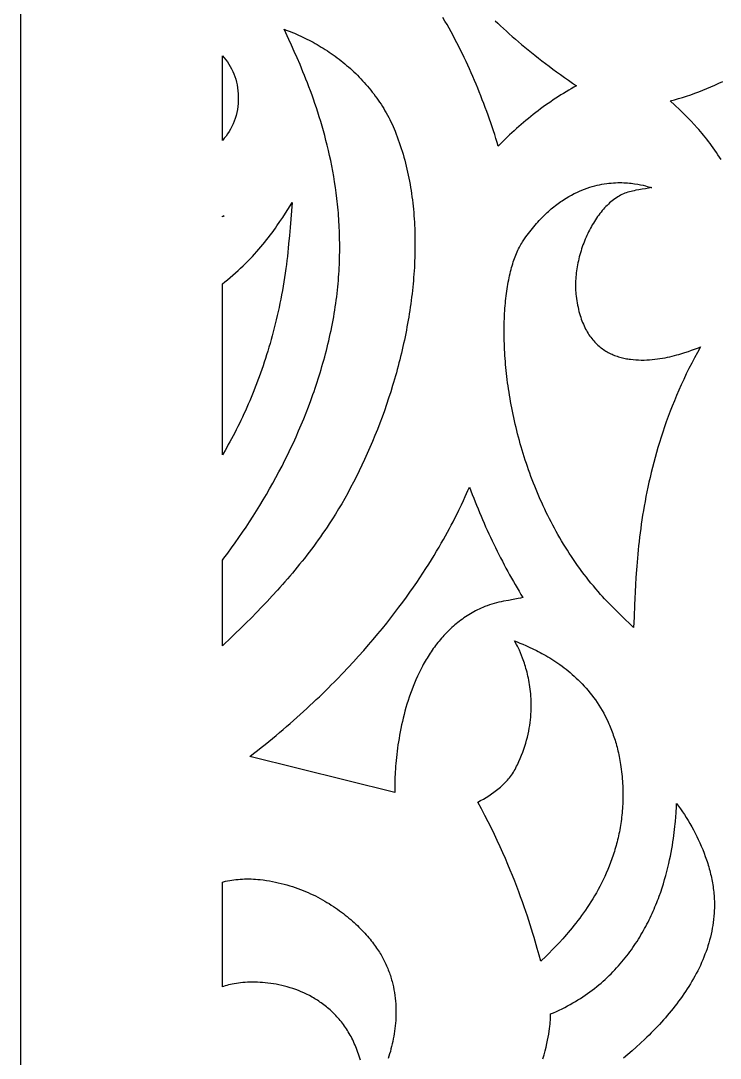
# Model space of a CAD drawing. Extents: x -750 to 750, y -1000 to 1000.
# Drawn here: x -750 to -611.3, y -590.3 to -384.6 of the extents above; entities that cross this region are included whole.
import ezdxf

# ---------------------------------------------------------------- set-up
doc = ezdxf.new("R2010")
doc.units = 0
doc.layers.add('LAYER_1', color=18, linetype='CONTINUOUS')

msp = doc.modelspace()

# ---------------------------------------------------------------- linework, layer by layer
at = {"layer": 'LAYER_1'}
msp.add_lwpolyline([(-475.66, 274.46), (-477.41, 255.17, -0.426497), (-483.05, 250.67, 1), (-489.05, 205.44, -0.214305), (-485.57, 203.28, -0.489736), (-510.5, 127.16, 0.182251), (-474.88, 69.45, -0.070235), (-473.9, 68.45, -0.552147), (-511.5, -26.78), (-511.5, -1000), (-750, -1000), (-750, 1000)], format="xyb", dxfattribs=at)
for points in [[(-655.94, -384.6), (-655.4, -385.11), (-654.85, -385.63), (-654.29, -386.15), (-653.72, -386.68), (-653.13, -387.2), (-652.54, -387.73), (-651.93, -388.25), (-651.32, -388.78), (-650.69, -389.31), (-650.05, -389.84), (-649.4, -390.38), (-648.74, -390.91), (-648.06, -391.45), (-647.37, -391.99), (-646.67, -392.53), (-645.96, -393.08), (-645.24, -393.62), (-644.5, -394.17), (-643.75, -394.72), (-642.98, -395.28), (-642.21, -395.83), (-641.42, -396.39), (-640.61, -396.95), (-639.8, -397.51), (-640.32, -397.8), (-640.84, -398.09), (-641.36, -398.39), (-641.87, -398.7), (-642.39, -399.01), (-642.9, -399.32), (-643.41, -399.65), (-643.92, -399.98), (-644.42, -400.31), (-644.93, -400.65), (-645.43, -401), (-645.93, -401.35), (-646.43, -401.7), (-646.92, -402.07), (-647.41, -402.43), (-647.9, -402.81), (-648.39, -403.18), (-648.87, -403.57), (-649.35, -403.96), (-649.83, -404.35), (-650.3, -404.75), (-650.77, -405.15), (-651.24, -405.56), (-651.71, -405.98), (-652.17, -406.4), (-652.63, -406.82), (-653.09, -407.25), (-653.54, -407.69), (-653.99, -408.12), (-654.43, -408.57), (-654.88, -409.02), (-655.31, -409.47), (-655.55, -408.71), (-655.79, -407.94), (-656.03, -407.18), (-656.28, -406.41), (-656.54, -405.64), (-656.8, -404.87), (-657.07, -404.1), (-657.34, -403.33), (-657.61, -402.56), (-657.9, -401.79), (-658.18, -401.02), (-658.48, -400.25), (-658.77, -399.49), (-659.08, -398.72), (-659.39, -397.95), (-659.7, -397.19), (-660.02, -396.43), (-660.35, -395.67), (-660.68, -394.91), (-661.01, -394.15), (-661.35, -393.4), (-661.7, -392.65), (-662.05, -391.9), (-662.41, -391.16), (-662.78, -390.42), (-663.15, -389.68), (-663.52, -388.95), (-663.9, -388.22), (-664.29, -387.5), (-664.68, -386.78), (-665.08, -386.07), (-665.48, -385.36), (-665.89, -384.66), (-666.3, -383.96)], [(-611.14, -412.13), (-611.45, -411.65), (-611.76, -411.17), (-612.07, -410.7), (-612.39, -410.24), (-612.7, -409.8), (-613.02, -409.36), (-613.33, -408.93), (-613.65, -408.51), (-613.97, -408.1), (-614.29, -407.7), (-614.6, -407.31), (-614.92, -406.93), (-615.23, -406.56), (-615.55, -406.19), (-615.86, -405.84), (-616.47, -405.16), (-617.08, -404.51), (-617.67, -403.9), (-618.24, -403.32), (-618.8, -402.77), (-619.33, -402.26), (-620.33, -401.32), (-621.21, -400.5), (-620.4, -400.28), (-619.59, -400.04), (-618.78, -399.8), (-617.97, -399.54), (-617.17, -399.26), (-616.37, -398.98), (-615.57, -398.68), (-614.77, -398.37), (-613.97, -398.04), (-613.18, -397.71), (-612.39, -397.36), (-611.6, -397), (-610.82, -396.63)], [(-646.49, -590.42), (-646.37, -590.01), (-646.25, -589.62), (-646.04, -588.84), (-645.85, -588.11), (-645.68, -587.41), (-645.54, -586.74), (-645.41, -586.11), (-645.31, -585.52), (-645.22, -584.97), (-645.15, -584.45), (-645.09, -583.98), (-645.04, -583.54), (-645.01, -583.14), (-644.98, -582.79), (-644.97, -582.47), (-644.96, -582.2), (-644.95, -581.78), (-644.96, -581.53), (-644.38, -581.28), (-643.8, -581.03), (-643.24, -580.76), (-642.68, -580.49), (-642.13, -580.22), (-641.59, -579.94), (-641.06, -579.65), (-640.54, -579.35), (-640.03, -579.05), (-639.53, -578.75), (-639.03, -578.44), (-638.54, -578.12), (-638.07, -577.8), (-637.6, -577.47), (-637.14, -577.14), (-636.68, -576.8), (-636.24, -576.46), (-635.8, -576.11), (-635.37, -575.76), (-634.95, -575.4), (-634.54, -575.04), (-634.13, -574.67), (-633.73, -574.3), (-633.34, -573.93), (-632.96, -573.56), (-632.59, -573.17), (-632.22, -572.79), (-631.86, -572.4), (-631.5, -572.01), (-631.16, -571.62), (-630.82, -571.22), (-630.49, -570.82), (-630.16, -570.42), (-629.84, -570.02), (-629.53, -569.61), (-629.23, -569.2), (-628.93, -568.79), (-628.64, -568.38), (-628.35, -567.96), (-628.08, -567.54), (-627.8, -567.13), (-627.54, -566.71), (-627.28, -566.28), (-627.02, -565.86), (-626.78, -565.44), (-626.54, -565.01), (-626.3, -564.59), (-626.07, -564.16), (-625.85, -563.73), (-625.63, -563.31), (-625.41, -562.88), (-625.21, -562.45), (-625.01, -562.02), (-624.81, -561.6), (-624.62, -561.17), (-624.43, -560.74), (-624.25, -560.32), (-624.08, -559.89), (-623.91, -559.46), (-623.74, -559.04), (-623.58, -558.62), (-623.42, -558.2), (-623.12, -557.36), (-622.84, -556.52), (-622.58, -555.7), (-622.34, -554.88), (-622.11, -554.08), (-621.9, -553.28), (-621.7, -552.49), (-621.51, -551.72), (-621.35, -550.97), (-621.19, -550.22), (-621.05, -549.5), (-620.92, -548.79), (-620.8, -548.1), (-620.69, -547.42), (-620.59, -546.77), (-620.5, -546.14), (-620.43, -545.54), (-620.36, -544.95), (-620.3, -544.39), (-620.24, -543.86), (-620.19, -543.35), (-620.12, -542.43), (-620.06, -541.62), (-619.99, -540.4), (-619.97, -540.01), (-619.96, -539.87), (-619.95, -539.77), (-619.56, -540.31), (-619.17, -540.86), (-618.79, -541.43), (-618.41, -542), (-618.04, -542.59), (-617.68, -543.19), (-617.32, -543.79), (-616.97, -544.41), (-616.63, -545.03), (-616.3, -545.67), (-615.97, -546.31), (-615.66, -546.96), (-615.36, -547.61), (-615.07, -548.27), (-614.79, -548.94), (-614.52, -549.62), (-614.27, -550.3), (-614.03, -550.99), (-613.91, -551.33), (-613.8, -551.68), (-613.69, -552.03), (-613.59, -552.38), (-613.49, -552.73), (-613.4, -553.08), (-613.31, -553.43), (-613.22, -553.78), (-613.14, -554.13), (-613.06, -554.49), (-612.98, -554.84), (-612.91, -555.2), (-612.85, -555.56), (-612.79, -555.91), (-612.73, -556.27), (-612.68, -556.63), (-612.64, -556.99), (-612.6, -557.35), (-612.56, -557.71), (-612.53, -558.07), (-612.5, -558.43), (-612.48, -558.79), (-612.47, -559.15), (-612.46, -559.51), (-612.45, -559.87), (-612.46, -560.23), (-612.46, -560.59), (-612.48, -560.95), (-612.51, -561.56), (-612.56, -562.17), (-612.62, -562.77), (-612.69, -563.37), (-612.78, -563.96), (-612.88, -564.55), (-612.99, -565.14), (-613.12, -565.73), (-613.26, -566.31), (-613.41, -566.88), (-613.57, -567.45), (-613.74, -568.02), (-613.93, -568.59), (-614.12, -569.15), (-614.33, -569.7), (-614.54, -570.26), (-614.77, -570.81), (-615.01, -571.35), (-615.25, -571.89), (-615.51, -572.43), (-615.77, -572.96), (-616.05, -573.49), (-616.33, -574.01), (-616.62, -574.53), (-616.92, -575.05), (-617.22, -575.56), (-617.54, -576.07), (-617.86, -576.57), (-618.18, -577.07), (-618.52, -577.56), (-618.86, -578.05), (-619.21, -578.54), (-619.56, -579.02), (-619.92, -579.5), (-620.29, -579.97), (-620.66, -580.44), (-621.03, -580.91), (-621.42, -581.37), (-621.8, -581.82), (-622.19, -582.27), (-622.58, -582.72), (-622.98, -583.16), (-623.38, -583.6), (-623.78, -584.03), (-624.19, -584.46), (-624.6, -584.88), (-625.01, -585.3), (-625.43, -585.72), (-625.84, -586.13), (-626.26, -586.53), (-627.1, -587.33), (-627.95, -588.1), (-628.8, -588.86), (-629.64, -589.6), (-630.49, -590.32)], [(-682.65, -590.68), (-682.76, -590.29), (-682.88, -589.9), (-683.01, -589.52), (-683.14, -589.15), (-683.27, -588.78), (-683.41, -588.41), (-683.55, -588.05), (-683.7, -587.7), (-683.86, -587.36), (-684.01, -587.02), (-684.18, -586.68), (-684.34, -586.35), (-684.51, -586.03), (-684.69, -585.72), (-684.87, -585.4), (-685.05, -585.1), (-685.24, -584.8), (-685.43, -584.5), (-685.62, -584.22), (-685.82, -583.93), (-686.02, -583.65), (-686.22, -583.38), (-686.43, -583.11), (-686.64, -582.85), (-686.86, -582.59), (-687.08, -582.34), (-687.3, -582.1), (-687.52, -581.86), (-687.75, -581.62), (-687.98, -581.39), (-688.21, -581.16), (-688.45, -580.94), (-688.68, -580.72), (-688.92, -580.51), (-689.17, -580.31), (-689.41, -580.1), (-689.66, -579.91), (-689.91, -579.72), (-690.16, -579.53), (-690.41, -579.35), (-690.67, -579.17), (-690.92, -578.99), (-691.18, -578.82), (-691.44, -578.66), (-691.7, -578.5), (-691.97, -578.34), (-692.23, -578.19), (-692.77, -577.9), (-693.31, -577.63), (-693.85, -577.37), (-694.39, -577.13), (-694.94, -576.91), (-695.49, -576.7), (-696.05, -576.51), (-696.6, -576.33), (-697.15, -576.16), (-697.71, -576.01), (-698.26, -575.88), (-698.81, -575.76), (-699.36, -575.65), (-699.9, -575.55), (-700.44, -575.47), (-700.98, -575.4), (-701.51, -575.34), (-702.04, -575.29), (-702.55, -575.26), (-703.07, -575.24), (-703.57, -575.22), (-704.07, -575.22), (-704.55, -575.23), (-705.03, -575.24), (-705.5, -575.27), (-705.96, -575.31), (-706.4, -575.35), (-706.83, -575.4), (-707.25, -575.46), (-707.66, -575.53), (-708.05, -575.61), (-708.43, -575.69), (-708.79, -575.78), (-709.14, -575.88), (-709.47, -575.98), (-709.78, -576.09), (-710, -576.18), (-710, -555.37), (-709.78, -555.31), (-709.38, -555.22), (-708.98, -555.14), (-708.57, -555.06), (-708.16, -554.99), (-707.75, -554.93), (-707.33, -554.88), (-706.91, -554.84), (-706.49, -554.8), (-706.06, -554.77), (-705.63, -554.76), (-705.19, -554.75), (-704.76, -554.75), (-704.32, -554.76), (-703.87, -554.78), (-703.43, -554.8), (-702.98, -554.84), (-702.52, -554.89), (-701.91, -554.96), (-701.3, -555.05), (-700.7, -555.15), (-700.1, -555.26), (-699.51, -555.37), (-698.93, -555.5), (-698.36, -555.64), (-697.79, -555.78), (-697.23, -555.94), (-696.68, -556.1), (-696.13, -556.27), (-695.6, -556.45), (-695.07, -556.64), (-694.54, -556.83), (-694.03, -557.03), (-693.52, -557.24), (-693.02, -557.46), (-692.53, -557.68), (-692.04, -557.91), (-691.56, -558.14), (-691.09, -558.38), (-690.63, -558.63), (-690.17, -558.88), (-689.72, -559.14), (-689.28, -559.4), (-688.85, -559.66), (-688.42, -559.93), (-688, -560.21), (-687.59, -560.48), (-687.19, -560.76), (-686.79, -561.05), (-686.4, -561.34), (-686.02, -561.62), (-685.65, -561.92), (-685.28, -562.21), (-684.93, -562.51), (-684.58, -562.81), (-684.24, -563.11), (-683.9, -563.41), (-683.58, -563.71), (-683.26, -564.01), (-682.95, -564.31), (-682.64, -564.62), (-682.35, -564.92), (-682.06, -565.22), (-681.78, -565.52), (-681.51, -565.83), (-681.25, -566.13), (-681, -566.42), (-680.75, -566.72), (-680.51, -567.02), (-680.28, -567.31), (-680.06, -567.6), (-679.84, -567.89), (-679.64, -568.17), (-679.44, -568.46), (-679.25, -568.73), (-679.06, -569.01), (-678.89, -569.28), (-678.72, -569.55), (-678.57, -569.81), (-678.42, -570.07), (-678.28, -570.32), (-678.14, -570.57), (-678, -570.85), (-677.86, -571.12), (-677.73, -571.4), (-677.6, -571.68), (-677.47, -571.96), (-677.35, -572.24), (-677.23, -572.53), (-677.12, -572.81), (-677.01, -573.09), (-676.91, -573.37), (-676.81, -573.65), (-676.72, -573.93), (-676.63, -574.21), (-676.54, -574.49), (-676.46, -574.77), (-676.38, -575.06), (-676.24, -575.62), (-676.11, -576.18), (-676, -576.74), (-675.9, -577.3), (-675.82, -577.86), (-675.75, -578.42), (-675.69, -578.97), (-675.65, -579.53), (-675.62, -580.08), (-675.61, -580.63), (-675.6, -581.18), (-675.61, -581.72), (-675.63, -582.26), (-675.66, -582.8), (-675.7, -583.34), (-675.75, -583.87), (-675.81, -584.4), (-675.88, -584.92), (-675.96, -585.44), (-676.04, -585.96), (-676.14, -586.47), (-676.24, -586.97), (-676.35, -587.47), (-676.47, -587.97), (-676.59, -588.46), (-676.72, -588.94), (-676.86, -589.42), (-677, -589.89), (-677.15, -590.35)]]:
    msp.add_lwpolyline(points, dxfattribs=at)
for points in [[(-697.38, -386.45), (-696.97, -386.6), (-696.56, -386.76), (-696.14, -386.92), (-695.73, -387.09), (-695.32, -387.27), (-694.9, -387.45), (-694.49, -387.63), (-694.08, -387.83), (-693.67, -388.02), (-693.25, -388.23), (-692.84, -388.44), (-692.44, -388.65), (-692.03, -388.87), (-691.62, -389.1), (-691.22, -389.33), (-690.81, -389.57), (-690.41, -389.81), (-690.01, -390.06), (-689.61, -390.31), (-689.21, -390.57), (-688.82, -390.83), (-688.43, -391.1), (-688.04, -391.37), (-687.65, -391.65), (-687.26, -391.94), (-686.88, -392.23), (-686.5, -392.53), (-686.13, -392.83), (-685.75, -393.13), (-685.38, -393.44), (-685.02, -393.76), (-684.65, -394.08), (-684.29, -394.41), (-683.94, -394.74), (-683.58, -395.08), (-683.24, -395.42), (-682.89, -395.77), (-682.55, -396.12), (-682.22, -396.48), (-681.89, -396.84), (-681.56, -397.21), (-681.24, -397.58), (-680.92, -397.96), (-680.61, -398.34), (-680.3, -398.73), (-680, -399.12), (-679.7, -399.52), (-679.41, -399.92), (-679.12, -400.32), (-678.84, -400.73), (-678.57, -401.15), (-678.3, -401.57), (-678.04, -402), (-677.78, -402.43), (-677.53, -402.86), (-677.29, -403.3), (-677.05, -403.75), (-676.82, -404.19), (-676.6, -404.65), (-676.38, -405.11), (-676.18, -405.57), (-675.97, -406.04), (-675.78, -406.51), (-675.56, -407.07), (-675.34, -407.63), (-675.14, -408.19), (-674.94, -408.76), (-674.74, -409.33), (-674.56, -409.91), (-674.38, -410.48), (-674.2, -411.07), (-674.03, -411.65), (-673.87, -412.24), (-673.72, -412.83), (-673.57, -413.42), (-673.43, -414.02), (-673.29, -414.61), (-673.16, -415.22), (-673.04, -415.82), (-672.92, -416.43), (-672.81, -417.04), (-672.71, -417.65), (-672.61, -418.26), (-672.52, -418.88), (-672.43, -419.49), (-672.35, -420.12), (-672.28, -420.74), (-672.21, -421.36), (-672.15, -421.99), (-672.09, -422.62), (-672.04, -423.25), (-671.99, -423.88), (-671.95, -424.51), (-671.92, -425.15), (-671.89, -425.79), (-671.87, -426.42), (-671.85, -427.06), (-671.84, -427.7), (-671.83, -428.35), (-671.83, -428.99), (-671.83, -429.64), (-671.84, -430.28), (-671.86, -430.93), (-671.87, -431.58), (-671.9, -432.23), (-671.93, -432.88), (-671.96, -433.53), (-672, -434.18), (-672.05, -434.83), (-672.1, -435.48), (-672.15, -436.14), (-672.21, -436.79), (-672.28, -437.44), (-672.35, -438.1), (-672.42, -438.75), (-672.5, -439.41), (-672.58, -440.06), (-672.67, -440.72), (-672.77, -441.37), (-672.86, -442.03), (-672.96, -442.68), (-673.07, -443.34), (-673.18, -443.99), (-673.3, -444.65), (-673.42, -445.3), (-673.54, -445.96), (-673.67, -446.61), (-673.8, -447.26), (-673.94, -447.91), (-674.08, -448.56), (-674.22, -449.21), (-674.37, -449.86), (-674.52, -450.51), (-674.68, -451.16), (-674.84, -451.81), (-675.01, -452.45), (-675.17, -453.1), (-675.35, -453.74), (-675.52, -454.38), (-675.7, -455.02), (-675.89, -455.66), (-676.07, -456.3), (-676.26, -456.93), (-676.65, -458.2), (-677.06, -459.46), (-677.48, -460.71), (-677.91, -461.96), (-678.36, -463.2), (-678.82, -464.42), (-679.29, -465.64), (-679.77, -466.85), (-680.26, -468.04), (-680.77, -469.23), (-681.29, -470.4), (-681.81, -471.57), (-682.35, -472.72), (-682.9, -473.85), (-683.45, -474.97), (-684.02, -476.08), (-684.6, -477.17), (-685.18, -478.25), (-685.77, -479.31), (-686.37, -480.36), (-686.98, -481.39), (-687.6, -482.4), (-688.22, -483.39), (-688.85, -484.37), (-689.27, -485.01), (-689.7, -485.65), (-690.14, -486.28), (-690.57, -486.91), (-691.02, -487.54), (-691.46, -488.16), (-691.91, -488.77), (-692.37, -489.38), (-692.83, -489.99), (-693.29, -490.59), (-693.76, -491.19), (-694.23, -491.78), (-694.7, -492.37), (-695.18, -492.96), (-695.66, -493.54), (-696.14, -494.12), (-696.63, -494.7), (-697.12, -495.27), (-697.61, -495.84), (-698.11, -496.4), (-698.61, -496.97), (-699.11, -497.53), (-700.13, -498.64), (-701.15, -499.73), (-702.19, -500.82), (-703.23, -501.9), (-704.28, -502.96), (-705.34, -504.02), (-706.41, -505.07), (-707.48, -506.12), (-708.56, -507.16), (-709.65, -508.19), (-710, -508.52), (-710, -491.52), (-709.71, -491.14), (-708.96, -490.14), (-708.22, -489.12), (-707.48, -488.1), (-706.75, -487.07), (-706.04, -486.03), (-705.33, -484.98), (-704.63, -483.92), (-703.94, -482.85), (-703.26, -481.78), (-702.59, -480.7), (-701.93, -479.61), (-701.28, -478.51), (-700.65, -477.4), (-700.02, -476.28), (-699.4, -475.16), (-698.8, -474.03), (-698.2, -472.89), (-697.62, -471.75), (-697.05, -470.6), (-696.5, -469.44), (-695.95, -468.27), (-695.42, -467.1), (-694.9, -465.92), (-694.39, -464.73), (-693.9, -463.53), (-693.42, -462.33), (-692.96, -461.13), (-692.5, -459.91), (-692.07, -458.69), (-691.85, -458.08), (-691.64, -457.47), (-691.43, -456.85), (-691.23, -456.24), (-691.03, -455.62), (-690.84, -455), (-690.65, -454.38), (-690.46, -453.75), (-690.27, -453.13), (-690.09, -452.5), (-689.92, -451.88), (-689.74, -451.25), (-689.57, -450.62), (-689.41, -449.99), (-689.25, -449.36), (-689.09, -448.72), (-688.93, -448.04), (-688.77, -447.35), (-688.62, -446.67), (-688.47, -445.99), (-688.33, -445.32), (-688.2, -444.64), (-688.07, -443.97), (-687.95, -443.3), (-687.84, -442.64), (-687.73, -441.97), (-687.63, -441.31), (-687.54, -440.65), (-687.45, -439.99), (-687.36, -439.34), (-687.29, -438.69), (-687.21, -438.04), (-687.15, -437.39), (-687.08, -436.75), (-687.03, -436.11), (-686.98, -435.47), (-686.93, -434.83), (-686.89, -434.2), (-686.86, -433.57), (-686.83, -432.94), (-686.8, -432.32), (-686.78, -431.69), (-686.77, -431.08), (-686.76, -430.46), (-686.75, -429.85), (-686.75, -429.23), (-686.76, -428.63), (-686.77, -428.02), (-686.78, -427.42), (-686.8, -426.82), (-686.82, -426.22), (-686.84, -425.63), (-686.87, -425.04), (-686.91, -424.45), (-686.94, -423.87), (-686.99, -423.29), (-687.03, -422.71), (-687.08, -422.13), (-687.14, -421.56), (-687.19, -420.99), (-687.25, -420.43), (-687.32, -419.86), (-687.46, -418.75), (-687.61, -417.64), (-687.77, -416.55), (-687.95, -415.48), (-688.14, -414.41), (-688.34, -413.36), (-688.55, -412.33), (-688.77, -411.3), (-688.99, -410.3), (-689.23, -409.3), (-689.48, -408.32), (-689.73, -407.36), (-689.99, -406.4), (-690.26, -405.47), (-690.53, -404.55), (-690.81, -403.64), (-691.09, -402.75), (-691.37, -401.87), (-691.66, -401.01), (-691.96, -400.16), (-692.25, -399.34), (-692.55, -398.52), (-692.85, -397.72), (-693.15, -396.94), (-693.45, -396.18), (-693.75, -395.43), (-694.04, -394.7), (-694.34, -393.99), (-694.63, -393.29), (-695.21, -391.94), (-695.78, -390.67), (-696.32, -389.47), (-696.84, -388.34), (-697.79, -386.3)], [(-706.86, -399.72), (-706.87, -400.36), (-706.9, -400.99), (-706.96, -401.61), (-707.05, -402.22), (-707.17, -402.82), (-707.31, -403.4), (-707.48, -403.97), (-707.67, -404.53), (-707.89, -405.07), (-708.13, -405.59), (-708.39, -406.09), (-708.67, -406.58), (-708.98, -407.04), (-709.3, -407.49), (-709.64, -407.91), (-710, -408.31), (-710, -391.55), (-709.66, -391.93), (-709.33, -392.33), (-709.02, -392.75), (-708.72, -393.19), (-708.45, -393.65), (-708.19, -394.13), (-707.96, -394.63), (-707.74, -395.14), (-707.55, -395.67), (-707.38, -396.21), (-707.23, -396.77), (-707.11, -397.33), (-707.01, -397.92), (-706.93, -398.51), (-706.88, -399.11)], [(-630.82, -416.7), (-630.43, -416.72), (-630.05, -416.73), (-629.67, -416.76), (-629.31, -416.79), (-628.96, -416.83), (-628.62, -416.87), (-628.3, -416.91), (-627.68, -417.01), (-627.12, -417.11), (-626.61, -417.22), (-626.16, -417.33), (-625.77, -417.44), (-625.19, -417.6), (-624.99, -417.66), (-624.87, -417.69), (-625.51, -417.8), (-626.14, -417.91), (-626.78, -418.01), (-627.42, -418.11), (-628.05, -418.22), (-628.37, -418.29), (-628.68, -418.36), (-629, -418.43), (-629.31, -418.52), (-629.62, -418.61), (-629.93, -418.71), (-630.22, -418.81), (-630.51, -418.93), (-630.79, -419.06), (-631.08, -419.21), (-631.36, -419.36), (-631.63, -419.52), (-631.91, -419.7), (-632.18, -419.88), (-632.45, -420.08), (-632.71, -420.28), (-632.98, -420.5), (-633.24, -420.72), (-633.49, -420.95), (-633.74, -421.2), (-633.99, -421.45), (-634.24, -421.71), (-634.48, -421.97), (-634.72, -422.25), (-634.95, -422.53), (-635.18, -422.82), (-635.41, -423.12), (-635.63, -423.43), (-635.85, -423.74), (-636.06, -424.06), (-636.27, -424.38), (-636.47, -424.71), (-636.67, -425.05), (-636.86, -425.39), (-637.05, -425.74), (-637.24, -426.09), (-637.42, -426.44), (-637.59, -426.8), (-637.76, -427.17), (-637.92, -427.54), (-638.08, -427.91), (-638.23, -428.29), (-638.38, -428.67), (-638.52, -429.05), (-638.66, -429.43), (-638.79, -429.82), (-638.91, -430.21), (-639.03, -430.6), (-639.14, -430.99), (-639.25, -431.39), (-639.34, -431.78), (-639.44, -432.18), (-639.52, -432.58), (-639.6, -432.98), (-639.67, -433.37), (-639.74, -433.77), (-639.8, -434.17), (-639.85, -434.57), (-639.89, -434.96), (-639.93, -435.36), (-639.96, -435.75), (-639.98, -436.14), (-640, -436.54), (-640, -436.92), (-640, -437.31), (-639.99, -437.69), (-639.98, -438.08), (-639.95, -438.45), (-639.92, -438.83), (-639.88, -439.2), (-639.82, -439.67), (-639.75, -440.12), (-639.68, -440.56), (-639.6, -441), (-639.51, -441.42), (-639.42, -441.83), (-639.32, -442.24), (-639.21, -442.63), (-639.1, -443.01), (-638.98, -443.38), (-638.86, -443.74), (-638.73, -444.1), (-638.59, -444.44), (-638.45, -444.77), (-638.31, -445.1), (-638.16, -445.41), (-638, -445.72), (-637.84, -446.02), (-637.67, -446.3), (-637.5, -446.58), (-637.33, -446.85), (-637.15, -447.12), (-636.96, -447.37), (-636.77, -447.61), (-636.58, -447.85), (-636.38, -448.08), (-636.18, -448.3), (-635.98, -448.51), (-635.77, -448.72), (-635.56, -448.92), (-635.34, -449.11), (-635.12, -449.29), (-634.9, -449.46), (-634.67, -449.63), (-634.44, -449.79), (-634.21, -449.95), (-633.98, -450.09), (-633.74, -450.23), (-633.5, -450.37), (-633.25, -450.49), (-633.01, -450.61), (-632.76, -450.73), (-632.51, -450.84), (-632.26, -450.94), (-632.01, -451.03), (-631.75, -451.12), (-631.49, -451.21), (-631.23, -451.29), (-630.97, -451.36), (-630.71, -451.43), (-630.45, -451.49), (-630.18, -451.55), (-629.92, -451.6), (-629.65, -451.65), (-629.38, -451.69), (-629.12, -451.73), (-628.58, -451.79), (-628.04, -451.83), (-627.5, -451.86), (-626.96, -451.87), (-626.42, -451.87), (-625.88, -451.85), (-625.35, -451.82), (-624.82, -451.77), (-624.3, -451.72), (-623.78, -451.65), (-623.26, -451.58), (-622.76, -451.5), (-622.26, -451.41), (-621.78, -451.31), (-621.3, -451.21), (-620.83, -451.1), (-620.38, -450.99), (-619.94, -450.87), (-619.51, -450.75), (-619.1, -450.63), (-618.32, -450.39), (-617.61, -450.16), (-616.98, -449.94), (-616.43, -449.74), (-615.62, -449.42), (-615.37, -449.32), (-615.23, -449.27), (-615.83, -450.35), (-616.41, -451.42), (-616.97, -452.5), (-617.52, -453.57), (-618.04, -454.64), (-618.55, -455.7), (-619.04, -456.77), (-619.51, -457.83), (-619.97, -458.88), (-620.4, -459.94), (-620.83, -460.99), (-621.23, -462.03), (-621.63, -463.07), (-622, -464.11), (-622.36, -465.14), (-622.71, -466.17), (-623.04, -467.19), (-623.36, -468.21), (-623.67, -469.22), (-623.96, -470.22), (-624.24, -471.22), (-624.5, -472.22), (-624.76, -473.2), (-625, -474.18), (-625.23, -475.15), (-625.45, -476.12), (-625.66, -477.07), (-625.85, -478.02), (-626.04, -478.96), (-626.22, -479.89), (-626.38, -480.82), (-626.54, -481.73), (-626.69, -482.64), (-626.83, -483.53), (-626.96, -484.42), (-627.08, -485.3), (-627.19, -486.16), (-627.3, -487.02), (-627.4, -487.87), (-627.5, -488.7), (-627.58, -489.53), (-627.66, -490.34), (-627.74, -491.14), (-627.81, -491.93), (-627.87, -492.71), (-627.93, -493.48), (-628.03, -494.97), (-628.12, -496.42), (-628.19, -497.81), (-628.25, -499.14), (-628.31, -500.42), (-628.4, -502.79), (-628.45, -503.88), (-628.49, -504.91), (-629.31, -504.1), (-630.14, -503.29), (-631.79, -501.68), (-632.62, -500.87), (-633.03, -500.46), (-633.43, -500.05), (-633.83, -499.63), (-634.23, -499.21), (-634.63, -498.78), (-635.02, -498.35), (-635.51, -497.79), (-635.99, -497.23), (-636.47, -496.67), (-636.94, -496.1), (-637.4, -495.53), (-637.85, -494.95), (-638.3, -494.37), (-638.74, -493.78), (-639.17, -493.19), (-639.59, -492.6), (-640.01, -492), (-640.42, -491.4), (-640.83, -490.8), (-641.23, -490.19), (-641.62, -489.58), (-642, -488.97), (-642.38, -488.36), (-642.75, -487.74), (-643.12, -487.12), (-643.48, -486.49), (-643.83, -485.87), (-644.17, -485.24), (-644.51, -484.61), (-644.84, -483.98), (-645.17, -483.34), (-645.49, -482.71), (-645.8, -482.07), (-646.11, -481.43), (-646.41, -480.79), (-646.7, -480.14), (-646.99, -479.5), (-647.27, -478.86), (-647.54, -478.21), (-647.81, -477.56), (-648.08, -476.91), (-648.33, -476.26), (-648.58, -475.61), (-648.83, -474.96), (-649.07, -474.31), (-649.3, -473.66), (-649.53, -473.01), (-649.75, -472.36), (-649.96, -471.71), (-650.17, -471.06), (-650.38, -470.41), (-650.57, -469.76), (-650.77, -469.11), (-650.95, -468.46), (-651.13, -467.81), (-651.31, -467.16), (-651.48, -466.51), (-651.64, -465.87), (-651.8, -465.22), (-651.95, -464.58), (-652.1, -463.94), (-652.24, -463.29), (-652.38, -462.65), (-652.51, -462.02), (-652.64, -461.38), (-652.76, -460.75), (-652.87, -460.12), (-652.99, -459.49), (-653.09, -458.86), (-653.19, -458.23), (-653.28, -457.61), (-653.37, -456.99), (-653.46, -456.37), (-653.54, -455.76), (-653.61, -455.15), (-653.68, -454.54), (-653.75, -453.93), (-653.81, -453.33), (-653.86, -452.73), (-653.91, -452.13), (-653.96, -451.54), (-654, -450.95), (-654.03, -450.37), (-654.07, -449.79), (-654.09, -449.21), (-654.11, -448.64), (-654.13, -448.07), (-654.14, -447.51), (-654.15, -446.95), (-654.16, -446.39), (-654.16, -445.84), (-654.15, -445.3), (-654.14, -444.76), (-654.13, -444.22), (-654.11, -443.69), (-654.09, -443.17), (-654.06, -442.65), (-654.03, -442.13), (-653.99, -441.62), (-653.95, -441.12), (-653.91, -440.62), (-653.86, -440.13), (-653.81, -439.65), (-653.75, -439.17), (-653.69, -438.69), (-653.63, -438.23), (-653.56, -437.77), (-653.49, -437.31), (-653.41, -436.87), (-653.34, -436.43), (-653.25, -436), (-653.16, -435.57), (-653.07, -435.15), (-652.98, -434.74), (-652.88, -434.34), (-652.78, -433.94), (-652.67, -433.55), (-652.57, -433.17), (-652.45, -432.79), (-652.34, -432.43), (-652.22, -432.07), (-652.09, -431.72), (-651.97, -431.38), (-651.84, -431.05), (-651.71, -430.72), (-651.57, -430.41), (-651.43, -430.1), (-651.29, -429.8), (-651.14, -429.51), (-650.99, -429.23), (-650.84, -428.96), (-650.68, -428.7), (-650.52, -428.45), (-650.36, -428.21), (-650.1, -427.83), (-649.84, -427.47), (-649.58, -427.11), (-649.32, -426.76), (-649.06, -426.42), (-648.8, -426.09), (-648.54, -425.76), (-648.27, -425.44), (-648.01, -425.13), (-647.74, -424.82), (-647.48, -424.53), (-647.21, -424.23), (-646.94, -423.95), (-646.68, -423.67), (-646.41, -423.4), (-646.14, -423.14), (-645.88, -422.88), (-645.61, -422.63), (-645.34, -422.39), (-645.07, -422.15), (-644.8, -421.92), (-644.54, -421.69), (-644.27, -421.47), (-644, -421.26), (-643.73, -421.05), (-643.46, -420.85), (-643.2, -420.66), (-642.93, -420.47), (-642.66, -420.29), (-642.39, -420.11), (-641.86, -419.77), (-641.33, -419.45), (-640.8, -419.16), (-640.28, -418.88), (-639.75, -418.62), (-639.23, -418.39), (-638.72, -418.17), (-638.2, -417.97), (-637.7, -417.78), (-637.19, -417.62), (-636.69, -417.47), (-636.2, -417.33), (-635.71, -417.21), (-635.23, -417.11), (-634.76, -417.02), (-634.29, -416.94), (-633.82, -416.87), (-633.37, -416.82), (-632.92, -416.77), (-632.49, -416.74), (-632.06, -416.72), (-631.63, -416.7), (-631.22, -416.7)], [(-696.32, -422.28), (-696.46, -423.92), (-696.6, -425.56), (-696.74, -427.21), (-696.88, -428.85), (-696.96, -429.67), (-697.04, -430.49), (-697.13, -431.31), (-697.23, -432.12), (-697.33, -432.94), (-697.44, -433.75), (-697.56, -434.64), (-697.7, -435.51), (-697.84, -436.38), (-697.98, -437.24), (-698.13, -438.09), (-698.29, -438.94), (-698.45, -439.78), (-698.61, -440.61), (-698.79, -441.44), (-698.96, -442.26), (-699.15, -443.07), (-699.34, -443.88), (-699.53, -444.68), (-699.73, -445.47), (-699.93, -446.26), (-700.14, -447.04), (-700.35, -447.81), (-700.57, -448.57), (-700.79, -449.33), (-701.02, -450.09), (-701.25, -450.83), (-701.48, -451.58), (-701.72, -452.31), (-701.96, -453.04), (-702.21, -453.76), (-702.46, -454.47), (-702.72, -455.18), (-702.98, -455.88), (-703.24, -456.58), (-703.51, -457.27), (-703.78, -457.95), (-704.05, -458.63), (-704.33, -459.3), (-704.61, -459.97), (-704.9, -460.62), (-705.18, -461.28), (-705.47, -461.92), (-705.77, -462.57), (-706.06, -463.2), (-706.36, -463.83), (-706.66, -464.45), (-706.97, -465.07), (-707.27, -465.68), (-707.58, -466.28), (-707.9, -466.88), (-708.21, -467.48), (-708.53, -468.06), (-708.85, -468.65), (-709.17, -469.22), (-709.49, -469.79), (-709.81, -470.36), (-710, -470.68), (-710, -436.73), (-709.53, -436.37), (-708.98, -435.94), (-708.45, -435.5), (-707.92, -435.05), (-707.4, -434.6), (-706.9, -434.15), (-706.4, -433.68), (-705.92, -433.22), (-705.44, -432.75), (-704.98, -432.28), (-704.52, -431.81), (-704.08, -431.33), (-703.64, -430.86), (-703.22, -430.38), (-702.8, -429.91), (-702.4, -429.43), (-702.01, -428.96), (-701.62, -428.48), (-701.25, -428.01), (-700.88, -427.55), (-700.53, -427.08), (-700.18, -426.63), (-699.85, -426.17), (-699.52, -425.72), (-699.21, -425.28), (-698.61, -424.41), (-698.04, -423.58), (-697.52, -422.78), (-697.03, -422.02), (-696.58, -421.3), (-696.17, -420.63)], [(-710, -423.5), (-710, -423.35), (-709.66, -423.26)], [(-660.74, -477.81), (-660.47, -478.53), (-660.19, -479.25), (-659.91, -479.97), (-659.62, -480.68), (-659.33, -481.39), (-659.03, -482.11), (-658.74, -482.81), (-658.43, -483.52), (-658.13, -484.22), (-657.82, -484.92), (-657.5, -485.62), (-657.18, -486.32), (-656.86, -487.01), (-656.54, -487.7), (-656.21, -488.39), (-655.87, -489.07), (-655.54, -489.75), (-655.19, -490.43), (-654.85, -491.11), (-654.5, -491.78), (-654.15, -492.45), (-653.79, -493.12), (-653.43, -493.78), (-653.07, -494.44), (-652.7, -495.1), (-652.33, -495.75), (-651.96, -496.4), (-651.58, -497.05), (-651.2, -497.69), (-650.82, -498.33), (-650.43, -498.97), (-650.9, -499.08), (-651.38, -499.18), (-652.34, -499.36), (-653.29, -499.54), (-654.25, -499.71), (-654.73, -499.81), (-655.2, -499.91), (-655.68, -500.02), (-656.15, -500.14), (-656.62, -500.28), (-657.08, -500.42), (-657.55, -500.59), (-657.78, -500.67), (-658.01, -500.77), (-658.38, -500.92), (-658.74, -501.09), (-659.1, -501.26), (-659.46, -501.43), (-659.81, -501.61), (-660.15, -501.79), (-660.5, -501.98), (-660.83, -502.18), (-661.16, -502.38), (-661.49, -502.59), (-661.81, -502.8), (-662.13, -503.01), (-662.44, -503.23), (-662.75, -503.46), (-663.05, -503.69), (-663.35, -503.92), (-663.64, -504.16), (-663.93, -504.4), (-664.22, -504.65), (-664.5, -504.9), (-664.78, -505.15), (-665.05, -505.41), (-665.32, -505.67), (-665.58, -505.94), (-665.84, -506.21), (-666.09, -506.48), (-666.34, -506.76), (-666.59, -507.04), (-666.83, -507.33), (-667.07, -507.61), (-667.31, -507.9), (-667.54, -508.2), (-667.76, -508.49), (-667.98, -508.79), (-668.2, -509.1), (-668.42, -509.4), (-668.63, -509.71), (-668.84, -510.02), (-669.04, -510.33), (-669.24, -510.65), (-669.43, -510.96), (-669.62, -511.28), (-669.81, -511.61), (-670, -511.93), (-670.18, -512.26), (-670.35, -512.58), (-670.7, -513.24), (-671.03, -513.91), (-671.35, -514.58), (-671.65, -515.26), (-671.94, -515.94), (-672.21, -516.63), (-672.48, -517.32), (-672.73, -518.01), (-672.97, -518.71), (-673.2, -519.4), (-673.42, -520.09), (-673.62, -520.79), (-673.82, -521.48), (-674, -522.17), (-674.17, -522.86), (-674.33, -523.54), (-674.49, -524.23), (-674.63, -524.9), (-674.76, -525.57), (-674.89, -526.24), (-675, -526.9), (-675.11, -527.55), (-675.21, -528.19), (-675.3, -528.83), (-675.38, -529.45), (-675.46, -530.07), (-675.52, -530.67), (-675.58, -531.26), (-675.64, -531.84), (-675.68, -532.41), (-675.72, -532.96), (-675.76, -533.5), (-675.79, -534.03), (-675.81, -534.54), (-675.83, -535.03), (-675.84, -535.5), (-675.85, -535.96), (-675.85, -536.4), (-675.85, -536.82), (-675.85, -537.22), (-675.84, -537.6), (-704.59, -530.45), (-703.82, -529.86), (-703.06, -529.26), (-702.31, -528.67), (-701.57, -528.07), (-700.83, -527.48), (-700.11, -526.88), (-699.39, -526.29), (-698.68, -525.7), (-697.98, -525.1), (-697.28, -524.51), (-696.6, -523.92), (-695.92, -523.33), (-695.25, -522.73), (-694.59, -522.14), (-693.94, -521.55), (-693.29, -520.96), (-692.66, -520.38), (-692.03, -519.79), (-691.41, -519.2), (-690.79, -518.62), (-690.19, -518.03), (-689.59, -517.45), (-689, -516.87), (-688.42, -516.29), (-687.84, -515.71), (-687.27, -515.13), (-686.16, -513.99), (-685.08, -512.84), (-684.03, -511.71), (-683, -510.58), (-682, -509.47), (-681.04, -508.36), (-680.1, -507.26), (-679.18, -506.17), (-678.3, -505.09), (-677.44, -504.03), (-676.61, -502.97), (-675.8, -501.93), (-675.02, -500.9), (-674.27, -499.89), (-673.54, -498.89), (-672.83, -497.9), (-672.15, -496.93), (-671.49, -495.98), (-670.86, -495.04), (-670.25, -494.12), (-669.66, -493.22), (-669.1, -492.33), (-668.56, -491.47), (-668.04, -490.62), (-667.54, -489.79), (-667.06, -488.99), (-666.61, -488.2), (-666.17, -487.44), (-665.75, -486.7), (-665.36, -485.98), (-664.98, -485.28), (-664.63, -484.61), (-664.29, -483.96), (-663.97, -483.34), (-663.67, -482.74), (-663.11, -481.62), (-662.63, -480.61), (-662.21, -479.72), (-661.86, -478.94), (-661.33, -477.75), (-661.14, -477.35), (-661.07, -477.2), (-661.01, -477.08)], [(-651.57, -507.76), (-651.03, -507.98), (-650.45, -508.22), (-649.83, -508.49), (-649.17, -508.79), (-648.48, -509.11), (-647.77, -509.46), (-647.4, -509.65), (-647.03, -509.84), (-646.65, -510.05), (-646.26, -510.26), (-645.88, -510.48), (-645.49, -510.71), (-645.09, -510.95), (-644.69, -511.19), (-644.29, -511.45), (-643.89, -511.71), (-643.49, -511.99), (-643.08, -512.27), (-642.68, -512.57), (-642.27, -512.87), (-641.87, -513.19), (-641.46, -513.51), (-641.05, -513.85), (-640.65, -514.2), (-640.25, -514.55), (-639.85, -514.92), (-639.45, -515.3), (-639.06, -515.69), (-638.67, -516.1), (-638.28, -516.51), (-637.9, -516.94), (-637.52, -517.38), (-637.15, -517.83), (-636.79, -518.3), (-636.43, -518.77), (-636.07, -519.26), (-635.73, -519.77), (-635.39, -520.28), (-635.06, -520.81), (-634.73, -521.36), (-634.42, -521.91), (-634.12, -522.49), (-633.82, -523.07), (-633.54, -523.67), (-633.4, -523.98), (-633.26, -524.29), (-633.13, -524.6), (-633, -524.92), (-632.87, -525.24), (-632.75, -525.56), (-632.63, -525.89), (-632.51, -526.22), (-632.39, -526.55), (-632.28, -526.89), (-632.17, -527.24), (-632.06, -527.58), (-631.96, -527.93), (-631.86, -528.29), (-631.77, -528.65), (-631.67, -529.01), (-631.59, -529.38), (-631.5, -529.75), (-631.42, -530.12), (-631.34, -530.5), (-631.27, -530.88), (-631.2, -531.27), (-631.13, -531.66), (-631.07, -532.06), (-630.99, -532.54), (-630.93, -533.02), (-630.87, -533.5), (-630.82, -533.98), (-630.77, -534.45), (-630.73, -534.92), (-630.69, -535.39), (-630.66, -535.85), (-630.64, -536.32), (-630.62, -536.78), (-630.61, -537.23), (-630.6, -537.69), (-630.6, -538.14), (-630.6, -538.59), (-630.61, -539.04), (-630.62, -539.48), (-630.64, -539.92), (-630.67, -540.36), (-630.7, -540.79), (-630.73, -541.23), (-630.77, -541.65), (-630.81, -542.08), (-630.86, -542.51), (-630.91, -542.93), (-630.97, -543.35), (-631.03, -543.76), (-631.09, -544.17), (-631.16, -544.59), (-631.24, -544.99), (-631.31, -545.4), (-631.39, -545.8), (-631.48, -546.2), (-631.57, -546.59), (-631.66, -546.99), (-631.76, -547.38), (-631.86, -547.77), (-631.97, -548.15), (-632.07, -548.53), (-632.19, -548.91), (-632.3, -549.29), (-632.42, -549.66), (-632.54, -550.04), (-632.79, -550.77), (-633.06, -551.49), (-633.33, -552.2), (-633.62, -552.9), (-633.91, -553.59), (-634.22, -554.27), (-634.53, -554.93), (-634.86, -555.59), (-635.19, -556.23), (-635.53, -556.86), (-635.87, -557.48), (-636.22, -558.09), (-636.58, -558.68), (-636.94, -559.27), (-637.31, -559.84), (-637.68, -560.4), (-638.05, -560.95), (-638.43, -561.49), (-638.8, -562.02), (-639.18, -562.53), (-639.56, -563.03), (-639.94, -563.52), (-640.32, -564), (-640.7, -564.47), (-641.07, -564.93), (-641.45, -565.37), (-641.82, -565.8), (-642.18, -566.22), (-642.55, -566.63), (-643.26, -567.41), (-643.95, -568.14), (-644.61, -568.82), (-645.24, -569.45), (-645.83, -570.04), (-646.88, -571.06), (-647.22, -569.86), (-647.59, -568.54), (-648.01, -567.1), (-648.23, -566.34), (-648.47, -565.55), (-648.72, -564.74), (-648.98, -563.89), (-649.26, -563.03), (-649.55, -562.13), (-649.86, -561.21), (-650.19, -560.27), (-650.53, -559.3), (-650.88, -558.31), (-651.26, -557.29), (-651.65, -556.25), (-652.06, -555.19), (-652.49, -554.1), (-652.94, -553), (-653.41, -551.87), (-653.9, -550.72), (-654.42, -549.56), (-654.95, -548.37), (-655.51, -547.16), (-656.08, -545.94), (-656.69, -544.69), (-657.31, -543.43), (-657.96, -542.15), (-658.64, -540.86), (-659.34, -539.54), (-658.81, -539.23), (-658.28, -538.92), (-657.75, -538.59), (-657.22, -538.25), (-656.69, -537.9), (-656.17, -537.53), (-655.91, -537.34), (-655.65, -537.15), (-655.4, -536.95), (-655.15, -536.75), (-654.91, -536.54), (-654.66, -536.33), (-654.43, -536.11), (-654.19, -535.89), (-653.96, -535.66), (-653.74, -535.43), (-653.52, -535.19), (-653.31, -534.94), (-653.1, -534.69), (-652.9, -534.43), (-652.7, -534.17), (-652.52, -533.9), (-652.33, -533.62), (-652.16, -533.33), (-651.99, -533.04), (-651.83, -532.74), (-651.68, -532.42), (-651.52, -532.11), (-651.23, -531.48), (-650.96, -530.86), (-650.7, -530.24), (-650.47, -529.62), (-650.25, -529.01), (-650.05, -528.41), (-649.86, -527.81), (-649.7, -527.21), (-649.54, -526.62), (-649.41, -526.04), (-649.28, -525.46), (-649.17, -524.89), (-649.08, -524.32), (-649, -523.76), (-648.93, -523.21), (-648.88, -522.66), (-648.84, -522.12), (-648.8, -521.59), (-648.79, -521.06), (-648.78, -520.54), (-648.78, -520.03), (-648.79, -519.53), (-648.81, -519.03), (-648.84, -518.54), (-648.88, -518.06), (-648.92, -517.59), (-648.98, -517.13), (-649.04, -516.67), (-649.1, -516.23), (-649.18, -515.79), (-649.26, -515.36), (-649.34, -514.94), (-649.43, -514.53), (-649.52, -514.14), (-649.62, -513.75), (-649.72, -513.37), (-649.83, -513), (-649.93, -512.64), (-650.04, -512.29), (-650.15, -511.95), (-650.26, -511.63), (-650.37, -511.31), (-650.49, -511.01), (-650.71, -510.43), (-650.93, -509.91), (-651.14, -509.43), (-651.34, -509), (-651.52, -508.63), (-651.68, -508.3), (-651.94, -507.82), (-652.07, -507.57)]]:
    msp.add_lwpolyline(points, close=True, dxfattribs=at)

doc.saveas('drawing.dxf')
